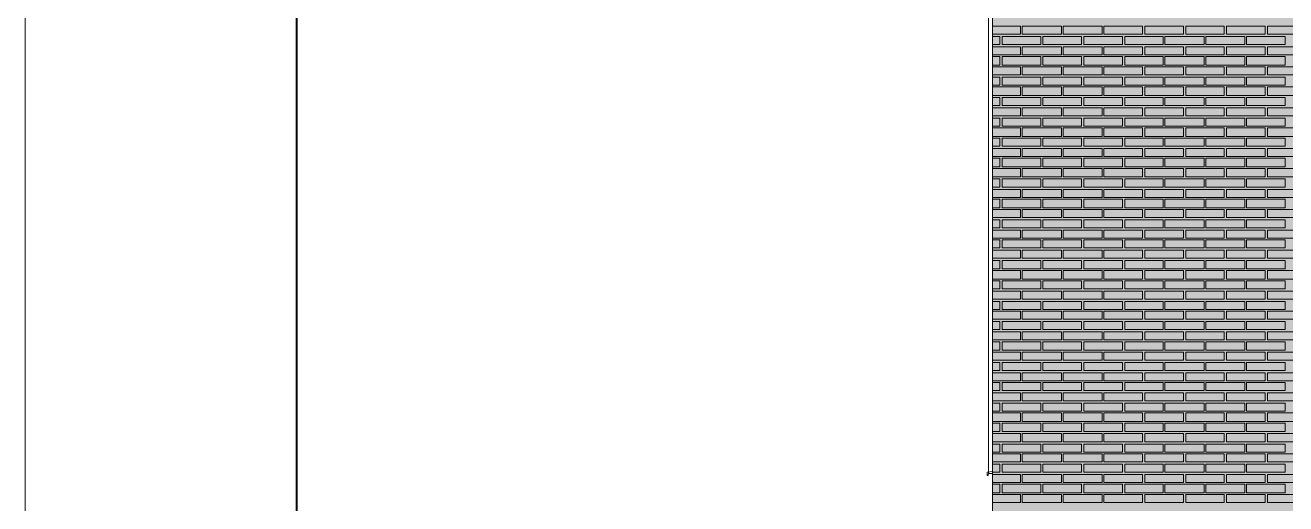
# Model space of a CAD drawing. Header units: millimetres. Extents: x -28928 to 100580, y -22867 to 36490.
# Drawn here: x -28928 to -19658, y -190 to 3332 of the extents above; entities that cross this region are included whole.
import ezdxf

# ---------------------------------------------------------------- set-up
doc = ezdxf.new("R2010")
doc.units = ezdxf.units.MM
doc.layers.add('PDF _Геометрия', color=7, linetype='Continuous', true_color=0x8f8e8d)
doc.layers.add('PDF _Сплошная заливка', color=7, linetype='Continuous', true_color=0xffffff)

msp = doc.modelspace()

# ---------------------------------------------------------------- hatches: boundary and pattern name
at = {"layer": 'PDF _Сплошная заливка', "true_color": 0xdcd6cf, "transparency": 33554559}
h = msp.add_hatch(color=254, dxfattribs=at)
h.paths.add_polyline_path([(-15922.4, -4713.2), (-15922.4, -1464), (-13823.9, -1464), (-13823.9, -4713.2), (-13561.6, -4713.2), (-13561.6, -1163.6), (-19459.3, -1163.6), (-19459.3, -4713.2), (-17919.3, -4713.2), (-17919.3, -1464), (-16518.9, -1464), (-16518.9, -4713.2)])
h.paths.add_polyline_path([(-19700.5, -482.4), (-9335.1, -482.4), (-9335.1, 4218), (-12072.4, 4218), (-12072.4, 6929.9), (-9335.1, 6929.9), (-9335.1, 9028.4), (-21815.9, 9028.4), (-21815.9, -4713.2), (-19776.6, -4713.2), (-19776.6, -727.8), (-19730.1, -727.8), (-19730.1, -820.9), (-19708.9, -820.9), (-19708.9, -719.3), (-19700.5, -719.3)])
h.paths.add_polyline_path([(-10972.4, -4713.2), (-10972.4, -1464), (-9576.3, -1464), (-9576.3, -4713.2), (-9335.1, -4713.2), (-9335.1, -1163.6), (-13383.9, -1163.6), (-13383.9, -4713.2), (-13121.6, -4713.2), (-13121.6, -1464), (-11323.6, -1464), (-11323.6, -4713.2)])

# ---------------------------------------------------------------- linework, layer by layer
at = {"layer": 'PDF _Геометрия', "color": 7, "lineweight": 18}
msp.add_lwpolyline([(97077.2, 36490.3), (-28927.8, 36490.3), (-28927.8, -22867.4), (97077.2, -22867.4)], dxfattribs=at)
at = {"layer": 'PDF _Геометрия', "color": 7, "lineweight": 40}
msp.add_lwpolyline([(96590.7, 35991), (96590.7, -22368.2), (-26930.9, -22368.2), (-26930.9, 35991)], close=True, dxfattribs=at)
at = {"layer": 'PDF _Геометрия', "color": 7, "lineweight": 9}
msp.add_lwpolyline([(-21815.9, -4163.2), (-21845.5, -4163.2), (-21845.5, -4087), (-21845.5, -2813.6), (-21845.5, -1540.1), (-21845.5, -1464), (-21815.9, -1464), (-21815.9, 33.7), (-21845.5, 33.7), (-21845.5, 109.9), (-21845.5, 1383.4), (-21845.5, 2081.4), (-21845.5, 6853.7), (-21845.5, 6929.9), (-21815.9, 6929.9), (-21815.9, 9028.4), (-21815.9, -4713.2), (-19776.6, -4713.2), (-21794.7, -4713.2), (-19776.6, -4713.2)], dxfattribs=at)
at = {"layer": 'PDF _Геометрия', "lineweight": 9}
for points in [[(-21815.9, 3325.3), (-21608.6, 3325.3), (-21608.6, 3266), (-21815.9, 3266)], [(-21815.9, 3189.9), (-21760.9, 3189.9), (-21760.9, 3249.1), (-21815.9, 3249.1)], [(-21815.9, 3173), (-21608.6, 3173), (-21608.6, 3113.7), (-21815.9, 3113.7)], [(-21815.9, 3037.6), (-21760.9, 3037.6), (-21760.9, 3101), (-21815.9, 3101)], [(-21815.9, 3024.9), (-21608.6, 3024.9), (-21608.6, 2965.7), (-21815.9, 2965.7)], [(-21815.9, 2889.5), (-21760.9, 2889.5), (-21760.9, 2948.7), (-21815.9, 2948.7)], [(-21815.9, 2876.8), (-21608.6, 2876.8), (-21608.6, 2813.4), (-21815.9, 2813.4)], [(-21815.9, 2741.4), (-21760.9, 2741.4), (-21760.9, 2800.7), (-21815.9, 2800.7)], [(-21815.9, 2724.5), (-21608.6, 2724.5), (-21608.6, 2665.3), (-21815.9, 2665.3)], [(-21815.9, 2589.1), (-21760.9, 2589.1), (-21760.9, 2648.4), (-21815.9, 2648.4)], [(-21815.9, 2576.4), (-21608.6, 2576.4), (-21608.6, 2513), (-21815.9, 2513)], [(-21815.9, 2441), (-21760.9, 2441), (-21760.9, 2500.3), (-21815.9, 2500.3)], [(-21815.9, 2424.1), (-21608.6, 2424.1), (-21608.6, 2364.9), (-21815.9, 2364.9)], [(-21815.9, 2288.7), (-21760.9, 2288.7), (-21760.9, 2352.2), (-21815.9, 2352.2)], [(-21815.9, 2276), (-21608.6, 2276), (-21608.6, 2216.8), (-21815.9, 2216.8)], [(-21815.9, 2140.7), (-21760.9, 2140.7), (-21760.9, 2199.9), (-21815.9, 2199.9)], [(-21815.9, 2123.7), (-21608.6, 2123.7), (-21608.6, 2064.5), (-21815.9, 2064.5)], [(-21815.9, 1988.4), (-21760.9, 1988.4), (-21760.9, 2051.8), (-21815.9, 2051.8)], [(-21815.9, 1975.7), (-21608.6, 1975.7), (-21608.6, 1916.4), (-21815.9, 1916.4)], [(-21815.9, 1840.3), (-21760.9, 1840.3), (-21760.9, 1899.5), (-21815.9, 1899.5)], [(-21815.9, 1823.4), (-21608.6, 1823.4), (-21608.6, 1764.1), (-21815.9, 1764.1)], [(-21815.9, 1692.2), (-21760.9, 1692.2), (-21760.9, 1751.4), (-21815.9, 1751.4)], [(-21815.9, 1675.3), (-21608.6, 1675.3), (-21608.6, 1616), (-21815.9, 1616)], [(-21815.9, 1539.9), (-21760.9, 1539.9), (-21760.9, 1599.1), (-21815.9, 1599.1)], [(-21815.9, 1527.2), (-21608.6, 1527.2), (-21608.6, 1463.7), (-21815.9, 1463.7)], [(-21815.9, 1391.8), (-21760.9, 1391.8), (-21760.9, 1451), (-21815.9, 1451)], [(-21815.9, 1374.9), (-21608.6, 1374.9), (-21608.6, 1315.7), (-21815.9, 1315.7)], [(-21815.9, 1239.5), (-21760.9, 1239.5), (-21760.9, 1298.7), (-21815.9, 1298.7)], [(-21815.9, 1226.8), (-21608.6, 1226.8), (-21608.6, 1167.6), (-21815.9, 1167.6)], [(-21815.9, 1091.4), (-21760.9, 1091.4), (-21760.9, 1150.7), (-21815.9, 1150.7)], [(-21815.9, 1074.5), (-21608.6, 1074.5), (-21608.6, 1015.3), (-21815.9, 1015.3)], [(-21815.9, 939.1), (-21760.9, 939.1), (-21760.9, 1002.6), (-21815.9, 1002.6)], [(-21815.9, 926.4), (-21608.6, 926.4), (-21608.6, 867.2), (-21815.9, 867.2)], [(-21815.9, 791), (-21760.9, 791), (-21760.9, 850.3), (-21815.9, 850.3)], [(-21815.9, 774.1), (-21608.6, 774.1), (-21608.6, 714.9), (-21815.9, 714.9)], [(-21815.9, 643), (-21760.9, 643), (-21760.9, 702.2), (-21815.9, 702.2)], [(-21815.9, 626), (-21608.6, 626), (-21608.6, 566.8), (-21815.9, 566.8)], [(-21815.9, 490.7), (-21760.9, 490.7), (-21760.9, 549.9), (-21815.9, 549.9)], [(-21815.9, 478), (-21608.6, 478), (-21608.6, 414.5), (-21815.9, 414.5)], [(-21815.9, 342.6), (-21760.9, 342.6), (-21760.9, 401.8), (-21815.9, 401.8)], [(-21815.9, 325.7), (-21608.6, 325.7), (-21608.6, 266.4), (-21815.9, 266.4)], [(-21815.9, 190.3), (-21760.9, 190.3), (-21760.9, 249.5), (-21815.9, 249.5)], [(-21815.9, 177.6), (-21608.6, 177.6), (-21608.6, 118.4), (-21815.9, 118.4)], [(-21815.9, 42.2), (-21760.9, 42.2), (-21760.9, 101.4), (-21815.9, 101.4)], [(-21815.9, 25.3), (-21608.6, 25.3), (-21608.6, -34), (-21815.9, -34)], [(-21815.9, -110.1), (-21760.9, -110.1), (-21760.9, -46.6), (-21815.9, -46.6)], [(-21815.9, -122.8), (-21608.6, -122.8), (-21608.6, -182), (-21815.9, -182)]]:
    msp.add_lwpolyline(points, dxfattribs=at)
for points in [[(-21460.5, 3189.9), (-21600.1, 3189.9), (-21743.9, 3189.9), (-21743.9, 3249.1), (-21600.1, 3249.1), (-21460.5, 3249.1)], [(-21308.2, 3325.3), (-21308.2, 3266), (-21595.9, 3266), (-21595.9, 3325.3)], [(-21160.1, 3189.9), (-21299.7, 3189.9), (-21443.6, 3189.9), (-21443.6, 3249.1), (-21299.7, 3249.1), (-21160.1, 3249.1)], [(-21007.8, 3325.3), (-21007.8, 3266), (-21295.5, 3266), (-21295.5, 3325.3)], [(-20859.7, 3189.9), (-21003.6, 3189.9), (-21143.2, 3189.9), (-21143.2, 3249.1), (-21003.6, 3249.1), (-20859.7, 3249.1)], [(-20711.6, 3325.3), (-20711.6, 3266), (-20995.1, 3266), (-20995.1, 3325.3)], [(-20559.3, 3189.9), (-20703.2, 3189.9), (-20842.8, 3189.9), (-20842.8, 3249.1), (-20703.2, 3249.1), (-20559.3, 3249.1)], [(-20411.3, 3325.3), (-20411.3, 3266), (-20694.7, 3266), (-20694.7, 3325.3)], [(-20258.9, 3189.9), (-20402.8, 3189.9), (-20546.6, 3189.9), (-20546.6, 3249.1), (-20402.8, 3249.1), (-20258.9, 3249.1)], [(-20110.9, 3325.3), (-20110.9, 3266), (-20394.3, 3266), (-20394.3, 3325.3)], [(-19958.6, 3189.9), (-20102.4, 3189.9), (-20246.3, 3189.9), (-20246.3, 3249.1), (-20102.4, 3249.1), (-19958.6, 3249.1)], [(-19810.5, 3325.3), (-19810.5, 3266), (-20093.9, 3266), (-20093.9, 3325.3)], [(-19662.4, 3189.9), (-19802, 3189.9), (-19945.9, 3189.9), (-19945.9, 3249.1), (-19802, 3249.1), (-19662.4, 3249.1)], [(-19510.1, 3325.3), (-19510.1, 3266), (-19793.6, 3266), (-19793.6, 3325.3)], [(-21308.2, 3173), (-21308.2, 3113.7), (-21595.9, 3113.7), (-21595.9, 3173)], [(-21007.8, 3173), (-21007.8, 3113.7), (-21295.5, 3113.7), (-21295.5, 3173)], [(-20711.6, 3173), (-20711.6, 3113.7), (-20995.1, 3113.7), (-20995.1, 3173)], [(-20411.3, 3173), (-20411.3, 3113.7), (-20694.7, 3113.7), (-20694.7, 3173)], [(-20110.9, 3173), (-20110.9, 3113.7), (-20394.3, 3113.7), (-20394.3, 3173)], [(-19810.5, 3173), (-19810.5, 3113.7), (-20093.9, 3113.7), (-20093.9, 3173)], [(-19510.1, 3173), (-19510.1, 3113.7), (-19793.6, 3113.7), (-19793.6, 3173)], [(-21460.5, 3037.6), (-21600.1, 3037.6), (-21743.9, 3037.6), (-21743.9, 3101), (-21600.1, 3101), (-21460.5, 3101)], [(-21160.1, 3037.6), (-21299.7, 3037.6), (-21443.6, 3037.6), (-21443.6, 3101), (-21299.7, 3101), (-21160.1, 3101)], [(-20859.7, 3037.6), (-21003.6, 3037.6), (-21143.2, 3037.6), (-21143.2, 3101), (-21003.6, 3101), (-20859.7, 3101)], [(-20559.3, 3037.6), (-20703.2, 3037.6), (-20842.8, 3037.6), (-20842.8, 3101), (-20703.2, 3101), (-20559.3, 3101)], [(-20258.9, 3037.6), (-20402.8, 3037.6), (-20546.6, 3037.6), (-20546.6, 3101), (-20402.8, 3101), (-20258.9, 3101)], [(-19958.6, 3037.6), (-20102.4, 3037.6), (-20246.3, 3037.6), (-20246.3, 3101), (-20102.4, 3101), (-19958.6, 3101)], [(-19662.4, 3037.6), (-19802, 3037.6), (-19945.9, 3037.6), (-19945.9, 3101), (-19802, 3101), (-19662.4, 3101)], [(-21308.2, 3024.9), (-21308.2, 2965.7), (-21595.9, 2965.7), (-21595.9, 3024.9)], [(-21007.8, 3024.9), (-21007.8, 2965.7), (-21295.5, 2965.7), (-21295.5, 3024.9)], [(-20711.6, 3024.9), (-20711.6, 2965.7), (-20995.1, 2965.7), (-20995.1, 3024.9)], [(-20411.3, 3024.9), (-20411.3, 2965.7), (-20694.7, 2965.7), (-20694.7, 3024.9)], [(-20110.9, 3024.9), (-20110.9, 2965.7), (-20394.3, 2965.7), (-20394.3, 3024.9)], [(-19810.5, 3024.9), (-19810.5, 2965.7), (-20093.9, 2965.7), (-20093.9, 3024.9)], [(-19510.1, 3024.9), (-19510.1, 2965.7), (-19793.6, 2965.7), (-19793.6, 3024.9)], [(-21460.5, 2889.5), (-21600.1, 2889.5), (-21743.9, 2889.5), (-21743.9, 2948.7), (-21600.1, 2948.7), (-21460.5, 2948.7)], [(-21308.2, 2876.8), (-21308.2, 2813.4), (-21595.9, 2813.4), (-21595.9, 2876.8)], [(-21160.1, 2889.5), (-21299.7, 2889.5), (-21443.6, 2889.5), (-21443.6, 2948.7), (-21299.7, 2948.7), (-21160.1, 2948.7)], [(-21007.8, 2876.8), (-21007.8, 2813.4), (-21295.5, 2813.4), (-21295.5, 2876.8)], [(-20859.7, 2889.5), (-21003.6, 2889.5), (-21143.2, 2889.5), (-21143.2, 2948.7), (-21003.6, 2948.7), (-20859.7, 2948.7)], [(-20711.6, 2876.8), (-20711.6, 2813.4), (-20995.1, 2813.4), (-20995.1, 2876.8)], [(-20559.3, 2889.5), (-20703.2, 2889.5), (-20842.8, 2889.5), (-20842.8, 2948.7), (-20703.2, 2948.7), (-20559.3, 2948.7)], [(-20411.3, 2876.8), (-20411.3, 2813.4), (-20694.7, 2813.4), (-20694.7, 2876.8)], [(-20258.9, 2889.5), (-20402.8, 2889.5), (-20546.6, 2889.5), (-20546.6, 2948.7), (-20402.8, 2948.7), (-20258.9, 2948.7)], [(-20110.9, 2876.8), (-20110.9, 2813.4), (-20394.3, 2813.4), (-20394.3, 2876.8)], [(-19958.6, 2889.5), (-20102.4, 2889.5), (-20246.3, 2889.5), (-20246.3, 2948.7), (-20102.4, 2948.7), (-19958.6, 2948.7)], [(-19810.5, 2876.8), (-19810.5, 2813.4), (-20093.9, 2813.4), (-20093.9, 2876.8)], [(-19662.4, 2889.5), (-19802, 2889.5), (-19945.9, 2889.5), (-19945.9, 2948.7), (-19802, 2948.7), (-19662.4, 2948.7)], [(-19510.1, 2876.8), (-19510.1, 2813.4), (-19793.6, 2813.4), (-19793.6, 2876.8)], [(-21460.5, 2741.4), (-21600.1, 2741.4), (-21743.9, 2741.4), (-21743.9, 2800.7), (-21600.1, 2800.7), (-21460.5, 2800.7)], [(-21160.1, 2741.4), (-21299.7, 2741.4), (-21443.6, 2741.4), (-21443.6, 2800.7), (-21299.7, 2800.7), (-21160.1, 2800.7)], [(-20859.7, 2741.4), (-21003.6, 2741.4), (-21143.2, 2741.4), (-21143.2, 2800.7), (-21003.6, 2800.7), (-20859.7, 2800.7)], [(-20559.3, 2741.4), (-20703.2, 2741.4), (-20842.8, 2741.4), (-20842.8, 2800.7), (-20703.2, 2800.7), (-20559.3, 2800.7)], [(-20258.9, 2741.4), (-20402.8, 2741.4), (-20546.6, 2741.4), (-20546.6, 2800.7), (-20402.8, 2800.7), (-20258.9, 2800.7)], [(-19958.6, 2741.4), (-20102.4, 2741.4), (-20246.3, 2741.4), (-20246.3, 2800.7), (-20102.4, 2800.7), (-19958.6, 2800.7)], [(-19662.4, 2741.4), (-19802, 2741.4), (-19945.9, 2741.4), (-19945.9, 2800.7), (-19802, 2800.7), (-19662.4, 2800.7)], [(-21308.2, 2724.5), (-21308.2, 2665.3), (-21595.9, 2665.3), (-21595.9, 2724.5)], [(-21007.8, 2724.5), (-21007.8, 2665.3), (-21295.5, 2665.3), (-21295.5, 2724.5)], [(-20711.6, 2724.5), (-20711.6, 2665.3), (-20995.1, 2665.3), (-20995.1, 2724.5)], [(-20411.3, 2724.5), (-20411.3, 2665.3), (-20694.7, 2665.3), (-20694.7, 2724.5)], [(-20110.9, 2724.5), (-20110.9, 2665.3), (-20394.3, 2665.3), (-20394.3, 2724.5)], [(-19810.5, 2724.5), (-19810.5, 2665.3), (-20093.9, 2665.3), (-20093.9, 2724.5)], [(-19510.1, 2724.5), (-19510.1, 2665.3), (-19793.6, 2665.3), (-19793.6, 2724.5)], [(-21460.5, 2589.1), (-21600.1, 2589.1), (-21743.9, 2589.1), (-21743.9, 2648.4), (-21600.1, 2648.4), (-21460.5, 2648.4)], [(-21160.1, 2589.1), (-21299.7, 2589.1), (-21443.6, 2589.1), (-21443.6, 2648.4), (-21299.7, 2648.4), (-21160.1, 2648.4)], [(-20859.7, 2589.1), (-21003.6, 2589.1), (-21143.2, 2589.1), (-21143.2, 2648.4), (-21003.6, 2648.4), (-20859.7, 2648.4)], [(-20559.3, 2589.1), (-20703.2, 2589.1), (-20842.8, 2589.1), (-20842.8, 2648.4), (-20703.2, 2648.4), (-20559.3, 2648.4)], [(-20258.9, 2589.1), (-20402.8, 2589.1), (-20546.6, 2589.1), (-20546.6, 2648.4), (-20402.8, 2648.4), (-20258.9, 2648.4)], [(-19958.6, 2589.1), (-20102.4, 2589.1), (-20246.3, 2589.1), (-20246.3, 2648.4), (-20102.4, 2648.4), (-19958.6, 2648.4)], [(-19662.4, 2589.1), (-19802, 2589.1), (-19945.9, 2589.1), (-19945.9, 2648.4), (-19802, 2648.4), (-19662.4, 2648.4)], [(-21308.2, 2576.4), (-21308.2, 2513), (-21595.9, 2513), (-21595.9, 2576.4)], [(-21007.8, 2576.4), (-21007.8, 2513), (-21295.5, 2513), (-21295.5, 2576.4)], [(-20711.6, 2576.4), (-20711.6, 2513), (-20995.1, 2513), (-20995.1, 2576.4)], [(-20411.3, 2576.4), (-20411.3, 2513), (-20694.7, 2513), (-20694.7, 2576.4)], [(-20110.9, 2576.4), (-20110.9, 2513), (-20394.3, 2513), (-20394.3, 2576.4)], [(-19810.5, 2576.4), (-19810.5, 2513), (-20093.9, 2513), (-20093.9, 2576.4)], [(-19510.1, 2576.4), (-19510.1, 2513), (-19793.6, 2513), (-19793.6, 2576.4)], [(-21460.5, 2441), (-21600.1, 2441), (-21743.9, 2441), (-21743.9, 2500.3), (-21600.1, 2500.3), (-21460.5, 2500.3)], [(-21308.2, 2424.1), (-21308.2, 2364.9), (-21595.9, 2364.9), (-21595.9, 2424.1)], [(-21160.1, 2441), (-21299.7, 2441), (-21443.6, 2441), (-21443.6, 2500.3), (-21299.7, 2500.3), (-21160.1, 2500.3)], [(-21007.8, 2424.1), (-21007.8, 2364.9), (-21295.5, 2364.9), (-21295.5, 2424.1)], [(-20859.7, 2441), (-21003.6, 2441), (-21143.2, 2441), (-21143.2, 2500.3), (-21003.6, 2500.3), (-20859.7, 2500.3)], [(-20711.6, 2424.1), (-20711.6, 2364.9), (-20995.1, 2364.9), (-20995.1, 2424.1)], [(-20559.3, 2441), (-20703.2, 2441), (-20842.8, 2441), (-20842.8, 2500.3), (-20703.2, 2500.3), (-20559.3, 2500.3)], [(-20411.3, 2424.1), (-20411.3, 2364.9), (-20694.7, 2364.9), (-20694.7, 2424.1)], [(-20258.9, 2441), (-20402.8, 2441), (-20546.6, 2441), (-20546.6, 2500.3), (-20402.8, 2500.3), (-20258.9, 2500.3)], [(-20110.9, 2424.1), (-20110.9, 2364.9), (-20394.3, 2364.9), (-20394.3, 2424.1)], [(-19958.6, 2441), (-20102.4, 2441), (-20246.3, 2441), (-20246.3, 2500.3), (-20102.4, 2500.3), (-19958.6, 2500.3)], [(-19810.5, 2424.1), (-19810.5, 2364.9), (-20093.9, 2364.9), (-20093.9, 2424.1)], [(-19662.4, 2441), (-19802, 2441), (-19945.9, 2441), (-19945.9, 2500.3), (-19802, 2500.3), (-19662.4, 2500.3)], [(-19510.1, 2424.1), (-19510.1, 2364.9), (-19793.6, 2364.9), (-19793.6, 2424.1)], [(-21460.5, 2288.7), (-21600.1, 2288.7), (-21743.9, 2288.7), (-21743.9, 2352.2), (-21600.1, 2352.2), (-21460.5, 2352.2)], [(-21160.1, 2288.7), (-21299.7, 2288.7), (-21443.6, 2288.7), (-21443.6, 2352.2), (-21299.7, 2352.2), (-21160.1, 2352.2)], [(-20859.7, 2288.7), (-21003.6, 2288.7), (-21143.2, 2288.7), (-21143.2, 2352.2), (-21003.6, 2352.2), (-20859.7, 2352.2)], [(-20559.3, 2288.7), (-20703.2, 2288.7), (-20842.8, 2288.7), (-20842.8, 2352.2), (-20703.2, 2352.2), (-20559.3, 2352.2)], [(-20258.9, 2288.7), (-20402.8, 2288.7), (-20546.6, 2288.7), (-20546.6, 2352.2), (-20402.8, 2352.2), (-20258.9, 2352.2)], [(-19958.6, 2288.7), (-20102.4, 2288.7), (-20246.3, 2288.7), (-20246.3, 2352.2), (-20102.4, 2352.2), (-19958.6, 2352.2)], [(-19662.4, 2288.7), (-19802, 2288.7), (-19945.9, 2288.7), (-19945.9, 2352.2), (-19802, 2352.2), (-19662.4, 2352.2)], [(-21308.2, 2276), (-21308.2, 2216.8), (-21595.9, 2216.8), (-21595.9, 2276)], [(-21007.8, 2276), (-21007.8, 2216.8), (-21295.5, 2216.8), (-21295.5, 2276)], [(-20711.6, 2276), (-20711.6, 2216.8), (-20995.1, 2216.8), (-20995.1, 2276)], [(-20411.3, 2276), (-20411.3, 2216.8), (-20694.7, 2216.8), (-20694.7, 2276)], [(-20110.9, 2276), (-20110.9, 2216.8), (-20394.3, 2216.8), (-20394.3, 2276)], [(-19810.5, 2276), (-19810.5, 2216.8), (-20093.9, 2216.8), (-20093.9, 2276)], [(-19510.1, 2276), (-19510.1, 2216.8), (-19793.6, 2216.8), (-19793.6, 2276)], [(-21460.5, 2140.7), (-21600.1, 2140.7), (-21743.9, 2140.7), (-21743.9, 2199.9), (-21600.1, 2199.9), (-21460.5, 2199.9)], [(-21160.1, 2140.7), (-21299.7, 2140.7), (-21443.6, 2140.7), (-21443.6, 2199.9), (-21299.7, 2199.9), (-21160.1, 2199.9)], [(-20859.7, 2140.7), (-21003.6, 2140.7), (-21143.2, 2140.7), (-21143.2, 2199.9), (-21003.6, 2199.9), (-20859.7, 2199.9)], [(-20559.3, 2140.7), (-20703.2, 2140.7), (-20842.8, 2140.7), (-20842.8, 2199.9), (-20703.2, 2199.9), (-20559.3, 2199.9)], [(-20258.9, 2140.7), (-20402.8, 2140.7), (-20546.6, 2140.7), (-20546.6, 2199.9), (-20402.8, 2199.9), (-20258.9, 2199.9)], [(-19958.6, 2140.7), (-20102.4, 2140.7), (-20246.3, 2140.7), (-20246.3, 2199.9), (-20102.4, 2199.9), (-19958.6, 2199.9)], [(-19662.4, 2140.7), (-19802, 2140.7), (-19945.9, 2140.7), (-19945.9, 2199.9), (-19802, 2199.9), (-19662.4, 2199.9)], [(-21460.5, 1988.4), (-21600.1, 1988.4), (-21743.9, 1988.4), (-21743.9, 2051.8), (-21600.1, 2051.8), (-21460.5, 2051.8)], [(-21308.2, 2123.7), (-21308.2, 2064.5), (-21595.9, 2064.5), (-21595.9, 2123.7)], [(-21160.1, 1988.4), (-21299.7, 1988.4), (-21443.6, 1988.4), (-21443.6, 2051.8), (-21299.7, 2051.8), (-21160.1, 2051.8)], [(-21007.8, 2123.7), (-21007.8, 2064.5), (-21295.5, 2064.5), (-21295.5, 2123.7)], [(-20859.7, 1988.4), (-21003.6, 1988.4), (-21143.2, 1988.4), (-21143.2, 2051.8), (-21003.6, 2051.8), (-20859.7, 2051.8)], [(-20711.6, 2123.7), (-20711.6, 2064.5), (-20995.1, 2064.5), (-20995.1, 2123.7)], [(-20559.3, 1988.4), (-20703.2, 1988.4), (-20842.8, 1988.4), (-20842.8, 2051.8), (-20703.2, 2051.8), (-20559.3, 2051.8)], [(-20411.3, 2123.7), (-20411.3, 2064.5), (-20694.7, 2064.5), (-20694.7, 2123.7)], [(-20258.9, 1988.4), (-20402.8, 1988.4), (-20546.6, 1988.4), (-20546.6, 2051.8), (-20402.8, 2051.8), (-20258.9, 2051.8)], [(-20110.9, 2123.7), (-20110.9, 2064.5), (-20394.3, 2064.5), (-20394.3, 2123.7)], [(-19958.6, 1988.4), (-20102.4, 1988.4), (-20246.3, 1988.4), (-20246.3, 2051.8), (-20102.4, 2051.8), (-19958.6, 2051.8)], [(-19810.5, 2123.7), (-19810.5, 2064.5), (-20093.9, 2064.5), (-20093.9, 2123.7)], [(-19662.4, 1988.4), (-19802, 1988.4), (-19945.9, 1988.4), (-19945.9, 2051.8), (-19802, 2051.8), (-19662.4, 2051.8)], [(-19510.1, 2123.7), (-19510.1, 2064.5), (-19793.6, 2064.5), (-19793.6, 2123.7)], [(-21308.2, 1975.7), (-21308.2, 1916.4), (-21595.9, 1916.4), (-21595.9, 1975.7)], [(-21007.8, 1975.7), (-21007.8, 1916.4), (-21295.5, 1916.4), (-21295.5, 1975.7)], [(-20711.6, 1975.7), (-20711.6, 1916.4), (-20995.1, 1916.4), (-20995.1, 1975.7)], [(-20411.3, 1975.7), (-20411.3, 1916.4), (-20694.7, 1916.4), (-20694.7, 1975.7)], [(-20110.9, 1975.7), (-20110.9, 1916.4), (-20394.3, 1916.4), (-20394.3, 1975.7)], [(-19810.5, 1975.7), (-19810.5, 1916.4), (-20093.9, 1916.4), (-20093.9, 1975.7)], [(-19510.1, 1975.7), (-19510.1, 1916.4), (-19793.6, 1916.4), (-19793.6, 1975.7)], [(-21460.5, 1840.3), (-21600.1, 1840.3), (-21743.9, 1840.3), (-21743.9, 1899.5), (-21600.1, 1899.5), (-21460.5, 1899.5)], [(-21160.1, 1840.3), (-21299.7, 1840.3), (-21443.6, 1840.3), (-21443.6, 1899.5), (-21299.7, 1899.5), (-21160.1, 1899.5)], [(-20859.7, 1840.3), (-21003.6, 1840.3), (-21143.2, 1840.3), (-21143.2, 1899.5), (-21003.6, 1899.5), (-20859.7, 1899.5)], [(-20559.3, 1840.3), (-20703.2, 1840.3), (-20842.8, 1840.3), (-20842.8, 1899.5), (-20703.2, 1899.5), (-20559.3, 1899.5)], [(-20258.9, 1840.3), (-20402.8, 1840.3), (-20546.6, 1840.3), (-20546.6, 1899.5), (-20402.8, 1899.5), (-20258.9, 1899.5)], [(-19958.6, 1840.3), (-20102.4, 1840.3), (-20246.3, 1840.3), (-20246.3, 1899.5), (-20102.4, 1899.5), (-19958.6, 1899.5)], [(-19662.4, 1840.3), (-19802, 1840.3), (-19945.9, 1840.3), (-19945.9, 1899.5), (-19802, 1899.5), (-19662.4, 1899.5)], [(-21308.2, 1823.4), (-21308.2, 1764.1), (-21595.9, 1764.1), (-21595.9, 1823.4)], [(-21007.8, 1823.4), (-21007.8, 1764.1), (-21295.5, 1764.1), (-21295.5, 1823.4)], [(-20711.6, 1823.4), (-20711.6, 1764.1), (-20995.1, 1764.1), (-20995.1, 1823.4)], [(-20411.3, 1823.4), (-20411.3, 1764.1), (-20694.7, 1764.1), (-20694.7, 1823.4)], [(-20110.9, 1823.4), (-20110.9, 1764.1), (-20394.3, 1764.1), (-20394.3, 1823.4)], [(-19810.5, 1823.4), (-19810.5, 1764.1), (-20093.9, 1764.1), (-20093.9, 1823.4)], [(-19510.1, 1823.4), (-19510.1, 1764.1), (-19793.6, 1764.1), (-19793.6, 1823.4)], [(-21460.5, 1692.2), (-21600.1, 1692.2), (-21743.9, 1692.2), (-21743.9, 1751.4), (-21600.1, 1751.4), (-21460.5, 1751.4)], [(-21308.2, 1675.3), (-21308.2, 1616), (-21595.9, 1616), (-21595.9, 1675.3)], [(-21160.1, 1692.2), (-21299.7, 1692.2), (-21443.6, 1692.2), (-21443.6, 1751.4), (-21299.7, 1751.4), (-21160.1, 1751.4)], [(-21007.8, 1675.3), (-21007.8, 1616), (-21295.5, 1616), (-21295.5, 1675.3)], [(-20859.7, 1692.2), (-21003.6, 1692.2), (-21143.2, 1692.2), (-21143.2, 1751.4), (-21003.6, 1751.4), (-20859.7, 1751.4)], [(-20711.6, 1675.3), (-20711.6, 1616), (-20995.1, 1616), (-20995.1, 1675.3)], [(-20559.3, 1692.2), (-20703.2, 1692.2), (-20842.8, 1692.2), (-20842.8, 1751.4), (-20703.2, 1751.4), (-20559.3, 1751.4)], [(-20411.3, 1675.3), (-20411.3, 1616), (-20694.7, 1616), (-20694.7, 1675.3)], [(-20258.9, 1692.2), (-20402.8, 1692.2), (-20546.6, 1692.2), (-20546.6, 1751.4), (-20402.8, 1751.4), (-20258.9, 1751.4)], [(-20110.9, 1675.3), (-20110.9, 1616), (-20394.3, 1616), (-20394.3, 1675.3)], [(-19958.6, 1692.2), (-20102.4, 1692.2), (-20246.3, 1692.2), (-20246.3, 1751.4), (-20102.4, 1751.4), (-19958.6, 1751.4)], [(-19810.5, 1675.3), (-19810.5, 1616), (-20093.9, 1616), (-20093.9, 1675.3)], [(-19662.4, 1692.2), (-19802, 1692.2), (-19945.9, 1692.2), (-19945.9, 1751.4), (-19802, 1751.4), (-19662.4, 1751.4)], [(-19510.1, 1675.3), (-19510.1, 1616), (-19793.6, 1616), (-19793.6, 1675.3)], [(-21460.5, 1539.9), (-21600.1, 1539.9), (-21743.9, 1539.9), (-21743.9, 1599.1), (-21600.1, 1599.1), (-21460.5, 1599.1)], [(-21160.1, 1539.9), (-21299.7, 1539.9), (-21443.6, 1539.9), (-21443.6, 1599.1), (-21299.7, 1599.1), (-21160.1, 1599.1)], [(-20859.7, 1539.9), (-21003.6, 1539.9), (-21143.2, 1539.9), (-21143.2, 1599.1), (-21003.6, 1599.1), (-20859.7, 1599.1)], [(-20559.3, 1539.9), (-20703.2, 1539.9), (-20842.8, 1539.9), (-20842.8, 1599.1), (-20703.2, 1599.1), (-20559.3, 1599.1)], [(-20258.9, 1539.9), (-20402.8, 1539.9), (-20546.6, 1539.9), (-20546.6, 1599.1), (-20402.8, 1599.1), (-20258.9, 1599.1)], [(-19958.6, 1539.9), (-20102.4, 1539.9), (-20246.3, 1539.9), (-20246.3, 1599.1), (-20102.4, 1599.1), (-19958.6, 1599.1)], [(-19662.4, 1539.9), (-19802, 1539.9), (-19945.9, 1539.9), (-19945.9, 1599.1), (-19802, 1599.1), (-19662.4, 1599.1)], [(-21308.2, 1527.2), (-21308.2, 1463.7), (-21595.9, 1463.7), (-21595.9, 1527.2)], [(-21007.8, 1527.2), (-21007.8, 1463.7), (-21295.5, 1463.7), (-21295.5, 1527.2)], [(-20711.6, 1527.2), (-20711.6, 1463.7), (-20995.1, 1463.7), (-20995.1, 1527.2)], [(-20411.3, 1527.2), (-20411.3, 1463.7), (-20694.7, 1463.7), (-20694.7, 1527.2)], [(-20110.9, 1527.2), (-20110.9, 1463.7), (-20394.3, 1463.7), (-20394.3, 1527.2)], [(-19810.5, 1527.2), (-19810.5, 1463.7), (-20093.9, 1463.7), (-20093.9, 1527.2)], [(-19510.1, 1527.2), (-19510.1, 1463.7), (-19793.6, 1463.7), (-19793.6, 1527.2)], [(-21460.5, 1391.8), (-21600.1, 1391.8), (-21743.9, 1391.8), (-21743.9, 1451), (-21600.1, 1451), (-21460.5, 1451)], [(-21160.1, 1391.8), (-21299.7, 1391.8), (-21443.6, 1391.8), (-21443.6, 1451), (-21299.7, 1451), (-21160.1, 1451)], [(-20859.7, 1391.8), (-21003.6, 1391.8), (-21143.2, 1391.8), (-21143.2, 1451), (-21003.6, 1451), (-20859.7, 1451)], [(-20559.3, 1391.8), (-20703.2, 1391.8), (-20842.8, 1391.8), (-20842.8, 1451), (-20703.2, 1451), (-20559.3, 1451)], [(-20258.9, 1391.8), (-20402.8, 1391.8), (-20546.6, 1391.8), (-20546.6, 1451), (-20402.8, 1451), (-20258.9, 1451)], [(-19958.6, 1391.8), (-20102.4, 1391.8), (-20246.3, 1391.8), (-20246.3, 1451), (-20102.4, 1451), (-19958.6, 1451)], [(-19662.4, 1391.8), (-19802, 1391.8), (-19945.9, 1391.8), (-19945.9, 1451), (-19802, 1451), (-19662.4, 1451)], [(-21460.5, 1239.5), (-21600.1, 1239.5), (-21743.9, 1239.5), (-21743.9, 1298.7), (-21600.1, 1298.7), (-21460.5, 1298.7)], [(-21308.2, 1374.9), (-21308.2, 1315.7), (-21595.9, 1315.7), (-21595.9, 1374.9)], [(-21160.1, 1239.5), (-21299.7, 1239.5), (-21443.6, 1239.5), (-21443.6, 1298.7), (-21299.7, 1298.7), (-21160.1, 1298.7)], [(-21007.8, 1374.9), (-21007.8, 1315.7), (-21295.5, 1315.7), (-21295.5, 1374.9)], [(-20859.7, 1239.5), (-21003.6, 1239.5), (-21143.2, 1239.5), (-21143.2, 1298.7), (-21003.6, 1298.7), (-20859.7, 1298.7)], [(-20711.6, 1374.9), (-20711.6, 1315.7), (-20995.1, 1315.7), (-20995.1, 1374.9)], [(-20559.3, 1239.5), (-20703.2, 1239.5), (-20842.8, 1239.5), (-20842.8, 1298.7), (-20703.2, 1298.7), (-20559.3, 1298.7)], [(-20411.3, 1374.9), (-20411.3, 1315.7), (-20694.7, 1315.7), (-20694.7, 1374.9)], [(-20258.9, 1239.5), (-20402.8, 1239.5), (-20546.6, 1239.5), (-20546.6, 1298.7), (-20402.8, 1298.7), (-20258.9, 1298.7)], [(-20110.9, 1374.9), (-20110.9, 1315.7), (-20394.3, 1315.7), (-20394.3, 1374.9)], [(-19958.6, 1239.5), (-20102.4, 1239.5), (-20246.3, 1239.5), (-20246.3, 1298.7), (-20102.4, 1298.7), (-19958.6, 1298.7)], [(-19810.5, 1374.9), (-19810.5, 1315.7), (-20093.9, 1315.7), (-20093.9, 1374.9)], [(-19662.4, 1239.5), (-19802, 1239.5), (-19945.9, 1239.5), (-19945.9, 1298.7), (-19802, 1298.7), (-19662.4, 1298.7)], [(-19510.1, 1374.9), (-19510.1, 1315.7), (-19793.6, 1315.7), (-19793.6, 1374.9)], [(-21308.2, 1226.8), (-21308.2, 1167.6), (-21595.9, 1167.6), (-21595.9, 1226.8)], [(-21007.8, 1226.8), (-21007.8, 1167.6), (-21295.5, 1167.6), (-21295.5, 1226.8)], [(-20711.6, 1226.8), (-20711.6, 1167.6), (-20995.1, 1167.6), (-20995.1, 1226.8)], [(-20411.3, 1226.8), (-20411.3, 1167.6), (-20694.7, 1167.6), (-20694.7, 1226.8)], [(-20110.9, 1226.8), (-20110.9, 1167.6), (-20394.3, 1167.6), (-20394.3, 1226.8)], [(-19810.5, 1226.8), (-19810.5, 1167.6), (-20093.9, 1167.6), (-20093.9, 1226.8)], [(-19510.1, 1226.8), (-19510.1, 1167.6), (-19793.6, 1167.6), (-19793.6, 1226.8)], [(-21460.5, 1091.4), (-21600.1, 1091.4), (-21743.9, 1091.4), (-21743.9, 1150.7), (-21600.1, 1150.7), (-21460.5, 1150.7)], [(-21160.1, 1091.4), (-21299.7, 1091.4), (-21443.6, 1091.4), (-21443.6, 1150.7), (-21299.7, 1150.7), (-21160.1, 1150.7)], [(-20859.7, 1091.4), (-21003.6, 1091.4), (-21143.2, 1091.4), (-21143.2, 1150.7), (-21003.6, 1150.7), (-20859.7, 1150.7)], [(-20559.3, 1091.4), (-20703.2, 1091.4), (-20842.8, 1091.4), (-20842.8, 1150.7), (-20703.2, 1150.7), (-20559.3, 1150.7)], [(-20258.9, 1091.4), (-20402.8, 1091.4), (-20546.6, 1091.4), (-20546.6, 1150.7), (-20402.8, 1150.7), (-20258.9, 1150.7)], [(-19958.6, 1091.4), (-20102.4, 1091.4), (-20246.3, 1091.4), (-20246.3, 1150.7), (-20102.4, 1150.7), (-19958.6, 1150.7)], [(-19662.4, 1091.4), (-19802, 1091.4), (-19945.9, 1091.4), (-19945.9, 1150.7), (-19802, 1150.7), (-19662.4, 1150.7)], [(-21308.2, 1074.5), (-21308.2, 1015.3), (-21595.9, 1015.3), (-21595.9, 1074.5)], [(-21007.8, 1074.5), (-21007.8, 1015.3), (-21295.5, 1015.3), (-21295.5, 1074.5)], [(-20711.6, 1074.5), (-20711.6, 1015.3), (-20995.1, 1015.3), (-20995.1, 1074.5)], [(-20411.3, 1074.5), (-20411.3, 1015.3), (-20694.7, 1015.3), (-20694.7, 1074.5)], [(-20110.9, 1074.5), (-20110.9, 1015.3), (-20394.3, 1015.3), (-20394.3, 1074.5)], [(-19810.5, 1074.5), (-19810.5, 1015.3), (-20093.9, 1015.3), (-20093.9, 1074.5)], [(-19510.1, 1074.5), (-19510.1, 1015.3), (-19793.6, 1015.3), (-19793.6, 1074.5)], [(-21460.5, 939.1), (-21600.1, 939.1), (-21743.9, 939.1), (-21743.9, 1002.6), (-21600.1, 1002.6), (-21460.5, 1002.6)], [(-21160.1, 939.1), (-21299.7, 939.1), (-21443.6, 939.1), (-21443.6, 1002.6), (-21299.7, 1002.6), (-21160.1, 1002.6)], [(-20859.7, 939.1), (-21003.6, 939.1), (-21143.2, 939.1), (-21143.2, 1002.6), (-21003.6, 1002.6), (-20859.7, 1002.6)], [(-20559.3, 939.1), (-20703.2, 939.1), (-20842.8, 939.1), (-20842.8, 1002.6), (-20703.2, 1002.6), (-20559.3, 1002.6)], [(-20258.9, 939.1), (-20402.8, 939.1), (-20546.6, 939.1), (-20546.6, 1002.6), (-20402.8, 1002.6), (-20258.9, 1002.6)], [(-19958.6, 939.1), (-20102.4, 939.1), (-20246.3, 939.1), (-20246.3, 1002.6), (-20102.4, 1002.6), (-19958.6, 1002.6)], [(-19662.4, 939.1), (-19802, 939.1), (-19945.9, 939.1), (-19945.9, 1002.6), (-19802, 1002.6), (-19662.4, 1002.6)], [(-21460.5, 791), (-21600.1, 791), (-21743.9, 791), (-21743.9, 850.3), (-21600.1, 850.3), (-21460.5, 850.3)], [(-21308.2, 926.4), (-21308.2, 867.2), (-21595.9, 867.2), (-21595.9, 926.4)], [(-21160.1, 791), (-21299.7, 791), (-21443.6, 791), (-21443.6, 850.3), (-21299.7, 850.3), (-21160.1, 850.3)], [(-21007.8, 926.4), (-21007.8, 867.2), (-21295.5, 867.2), (-21295.5, 926.4)], [(-20859.7, 791), (-21003.6, 791), (-21143.2, 791), (-21143.2, 850.3), (-21003.6, 850.3), (-20859.7, 850.3)], [(-20711.6, 926.4), (-20711.6, 867.2), (-20995.1, 867.2), (-20995.1, 926.4)], [(-20559.3, 791), (-20703.2, 791), (-20842.8, 791), (-20842.8, 850.3), (-20703.2, 850.3), (-20559.3, 850.3)], [(-20411.3, 926.4), (-20411.3, 867.2), (-20694.7, 867.2), (-20694.7, 926.4)], [(-20258.9, 791), (-20402.8, 791), (-20546.6, 791), (-20546.6, 850.3), (-20402.8, 850.3), (-20258.9, 850.3)], [(-20110.9, 926.4), (-20110.9, 867.2), (-20394.3, 867.2), (-20394.3, 926.4)], [(-19958.6, 791), (-20102.4, 791), (-20246.3, 791), (-20246.3, 850.3), (-20102.4, 850.3), (-19958.6, 850.3)], [(-19810.5, 926.4), (-19810.5, 867.2), (-20093.9, 867.2), (-20093.9, 926.4)], [(-19662.4, 791), (-19802, 791), (-19945.9, 791), (-19945.9, 850.3), (-19802, 850.3), (-19662.4, 850.3)], [(-19510.1, 926.4), (-19510.1, 867.2), (-19793.6, 867.2), (-19793.6, 926.4)], [(-21308.2, 774.1), (-21308.2, 714.9), (-21595.9, 714.9), (-21595.9, 774.1)], [(-21007.8, 774.1), (-21007.8, 714.9), (-21295.5, 714.9), (-21295.5, 774.1)], [(-20711.6, 774.1), (-20711.6, 714.9), (-20995.1, 714.9), (-20995.1, 774.1)], [(-20411.3, 774.1), (-20411.3, 714.9), (-20694.7, 714.9), (-20694.7, 774.1)], [(-20110.9, 774.1), (-20110.9, 714.9), (-20394.3, 714.9), (-20394.3, 774.1)], [(-19810.5, 774.1), (-19810.5, 714.9), (-20093.9, 714.9), (-20093.9, 774.1)], [(-19510.1, 774.1), (-19510.1, 714.9), (-19793.6, 714.9), (-19793.6, 774.1)], [(-21460.5, 643), (-21600.1, 643), (-21743.9, 643), (-21743.9, 702.2), (-21600.1, 702.2), (-21460.5, 702.2)], [(-21160.1, 643), (-21299.7, 643), (-21443.6, 643), (-21443.6, 702.2), (-21299.7, 702.2), (-21160.1, 702.2)], [(-20859.7, 643), (-21003.6, 643), (-21143.2, 643), (-21143.2, 702.2), (-21003.6, 702.2), (-20859.7, 702.2)], [(-20559.3, 643), (-20703.2, 643), (-20842.8, 643), (-20842.8, 702.2), (-20703.2, 702.2), (-20559.3, 702.2)], [(-20258.9, 643), (-20402.8, 643), (-20546.6, 643), (-20546.6, 702.2), (-20402.8, 702.2), (-20258.9, 702.2)], [(-19958.6, 643), (-20102.4, 643), (-20246.3, 643), (-20246.3, 702.2), (-20102.4, 702.2), (-19958.6, 702.2)], [(-19662.4, 643), (-19802, 643), (-19945.9, 643), (-19945.9, 702.2), (-19802, 702.2), (-19662.4, 702.2)], [(-21308.2, 626), (-21308.2, 566.8), (-21595.9, 566.8), (-21595.9, 626)], [(-21007.8, 626), (-21007.8, 566.8), (-21295.5, 566.8), (-21295.5, 626)], [(-20711.6, 626), (-20711.6, 566.8), (-20995.1, 566.8), (-20995.1, 626)], [(-20411.3, 626), (-20411.3, 566.8), (-20694.7, 566.8), (-20694.7, 626)], [(-20110.9, 626), (-20110.9, 566.8), (-20394.3, 566.8), (-20394.3, 626)], [(-19810.5, 626), (-19810.5, 566.8), (-20093.9, 566.8), (-20093.9, 626)], [(-19510.1, 626), (-19510.1, 566.8), (-19793.6, 566.8), (-19793.6, 626)], [(-21460.5, 490.7), (-21600.1, 490.7), (-21743.9, 490.7), (-21743.9, 549.9), (-21600.1, 549.9), (-21460.5, 549.9)], [(-21308.2, 478), (-21308.2, 414.5), (-21595.9, 414.5), (-21595.9, 478)], [(-21160.1, 490.7), (-21299.7, 490.7), (-21443.6, 490.7), (-21443.6, 549.9), (-21299.7, 549.9), (-21160.1, 549.9)], [(-21007.8, 478), (-21007.8, 414.5), (-21295.5, 414.5), (-21295.5, 478)], [(-20859.7, 490.7), (-21003.6, 490.7), (-21143.2, 490.7), (-21143.2, 549.9), (-21003.6, 549.9), (-20859.7, 549.9)], [(-20711.6, 478), (-20711.6, 414.5), (-20995.1, 414.5), (-20995.1, 478)], [(-20559.3, 490.7), (-20703.2, 490.7), (-20842.8, 490.7), (-20842.8, 549.9), (-20703.2, 549.9), (-20559.3, 549.9)], [(-20411.3, 478), (-20411.3, 414.5), (-20694.7, 414.5), (-20694.7, 478)], [(-20258.9, 490.7), (-20402.8, 490.7), (-20546.6, 490.7), (-20546.6, 549.9), (-20402.8, 549.9), (-20258.9, 549.9)], [(-20110.9, 478), (-20110.9, 414.5), (-20394.3, 414.5), (-20394.3, 478)], [(-19958.6, 490.7), (-20102.4, 490.7), (-20246.3, 490.7), (-20246.3, 549.9), (-20102.4, 549.9), (-19958.6, 549.9)], [(-19810.5, 478), (-19810.5, 414.5), (-20093.9, 414.5), (-20093.9, 478)], [(-19662.4, 490.7), (-19802, 490.7), (-19945.9, 490.7), (-19945.9, 549.9), (-19802, 549.9), (-19662.4, 549.9)], [(-19510.1, 478), (-19510.1, 414.5), (-19793.6, 414.5), (-19793.6, 478)], [(-21460.5, 342.6), (-21600.1, 342.6), (-21743.9, 342.6), (-21743.9, 401.8), (-21600.1, 401.8), (-21460.5, 401.8)], [(-21160.1, 342.6), (-21299.7, 342.6), (-21443.6, 342.6), (-21443.6, 401.8), (-21299.7, 401.8), (-21160.1, 401.8)], [(-20859.7, 342.6), (-21003.6, 342.6), (-21143.2, 342.6), (-21143.2, 401.8), (-21003.6, 401.8), (-20859.7, 401.8)], [(-20559.3, 342.6), (-20703.2, 342.6), (-20842.8, 342.6), (-20842.8, 401.8), (-20703.2, 401.8), (-20559.3, 401.8)], [(-20258.9, 342.6), (-20402.8, 342.6), (-20546.6, 342.6), (-20546.6, 401.8), (-20402.8, 401.8), (-20258.9, 401.8)], [(-19958.6, 342.6), (-20102.4, 342.6), (-20246.3, 342.6), (-20246.3, 401.8), (-20102.4, 401.8), (-19958.6, 401.8)], [(-19662.4, 342.6), (-19802, 342.6), (-19945.9, 342.6), (-19945.9, 401.8), (-19802, 401.8), (-19662.4, 401.8)], [(-21308.2, 325.7), (-21308.2, 266.4), (-21595.9, 266.4), (-21595.9, 325.7)], [(-21007.8, 325.7), (-21007.8, 266.4), (-21295.5, 266.4), (-21295.5, 325.7)], [(-20711.6, 325.7), (-20711.6, 266.4), (-20995.1, 266.4), (-20995.1, 325.7)], [(-20411.3, 325.7), (-20411.3, 266.4), (-20694.7, 266.4), (-20694.7, 325.7)], [(-20110.9, 325.7), (-20110.9, 266.4), (-20394.3, 266.4), (-20394.3, 325.7)], [(-19810.5, 325.7), (-19810.5, 266.4), (-20093.9, 266.4), (-20093.9, 325.7)], [(-19510.1, 325.7), (-19510.1, 266.4), (-19793.6, 266.4), (-19793.6, 325.7)], [(-21460.5, 190.3), (-21600.1, 190.3), (-21743.9, 190.3), (-21743.9, 249.5), (-21600.1, 249.5), (-21460.5, 249.5)], [(-21160.1, 190.3), (-21299.7, 190.3), (-21443.6, 190.3), (-21443.6, 249.5), (-21299.7, 249.5), (-21160.1, 249.5)], [(-20859.7, 190.3), (-21003.6, 190.3), (-21143.2, 190.3), (-21143.2, 249.5), (-21003.6, 249.5), (-20859.7, 249.5)], [(-20559.3, 190.3), (-20703.2, 190.3), (-20842.8, 190.3), (-20842.8, 249.5), (-20703.2, 249.5), (-20559.3, 249.5)], [(-20258.9, 190.3), (-20402.8, 190.3), (-20546.6, 190.3), (-20546.6, 249.5), (-20402.8, 249.5), (-20258.9, 249.5)], [(-19958.6, 190.3), (-20102.4, 190.3), (-20246.3, 190.3), (-20246.3, 249.5), (-20102.4, 249.5), (-19958.6, 249.5)], [(-19662.4, 190.3), (-19802, 190.3), (-19945.9, 190.3), (-19945.9, 249.5), (-19802, 249.5), (-19662.4, 249.5)], [(-21460.5, 42.2), (-21600.1, 42.2), (-21743.9, 42.2), (-21743.9, 101.4), (-21600.1, 101.4), (-21460.5, 101.4)], [(-21308.2, 177.6), (-21308.2, 118.4), (-21595.9, 118.4), (-21595.9, 177.6)], [(-21160.1, 42.2), (-21299.7, 42.2), (-21443.6, 42.2), (-21443.6, 101.4), (-21299.7, 101.4), (-21160.1, 101.4)], [(-21007.8, 177.6), (-21007.8, 118.4), (-21295.5, 118.4), (-21295.5, 177.6)], [(-20859.7, 42.2), (-21003.6, 42.2), (-21143.2, 42.2), (-21143.2, 101.4), (-21003.6, 101.4), (-20859.7, 101.4)], [(-20711.6, 177.6), (-20711.6, 118.4), (-20995.1, 118.4), (-20995.1, 177.6)], [(-20559.3, 42.2), (-20703.2, 42.2), (-20842.8, 42.2), (-20842.8, 101.4), (-20703.2, 101.4), (-20559.3, 101.4)], [(-20411.3, 177.6), (-20411.3, 118.4), (-20694.7, 118.4), (-20694.7, 177.6)], [(-20258.9, 42.2), (-20402.8, 42.2), (-20546.6, 42.2), (-20546.6, 101.4), (-20402.8, 101.4), (-20258.9, 101.4)], [(-20110.9, 177.6), (-20110.9, 118.4), (-20394.3, 118.4), (-20394.3, 177.6)], [(-19958.6, 42.2), (-20102.4, 42.2), (-20246.3, 42.2), (-20246.3, 101.4), (-20102.4, 101.4), (-19958.6, 101.4)], [(-19810.5, 177.6), (-19810.5, 118.4), (-20093.9, 118.4), (-20093.9, 177.6)], [(-19662.4, 42.2), (-19802, 42.2), (-19945.9, 42.2), (-19945.9, 101.4), (-19802, 101.4), (-19662.4, 101.4)], [(-19510.1, 177.6), (-19510.1, 118.4), (-19793.6, 118.4), (-19793.6, 177.6)], [(-21308.2, 25.3), (-21308.2, -34), (-21595.9, -34), (-21595.9, 25.3)], [(-21007.8, 25.3), (-21007.8, -34), (-21295.5, -34), (-21295.5, 25.3)], [(-20711.6, 25.3), (-20711.6, -34), (-20995.1, -34), (-20995.1, 25.3)], [(-20411.3, 25.3), (-20411.3, -34), (-20694.7, -34), (-20694.7, 25.3)], [(-20110.9, 25.3), (-20110.9, -34), (-20394.3, -34), (-20394.3, 25.3)], [(-19810.5, 25.3), (-19810.5, -34), (-20093.9, -34), (-20093.9, 25.3)], [(-19510.1, 25.3), (-19510.1, -34), (-19793.6, -34), (-19793.6, 25.3)], [(-21460.5, -110.1), (-21600.1, -110.1), (-21743.9, -110.1), (-21743.9, -46.6), (-21600.1, -46.6), (-21460.5, -46.6)], [(-21160.1, -110.1), (-21299.7, -110.1), (-21443.6, -110.1), (-21443.6, -46.6), (-21299.7, -46.6), (-21160.1, -46.6)], [(-20859.7, -110.1), (-21003.6, -110.1), (-21143.2, -110.1), (-21143.2, -46.6), (-21003.6, -46.6), (-20859.7, -46.6)], [(-20559.3, -110.1), (-20703.2, -110.1), (-20842.8, -110.1), (-20842.8, -46.6), (-20703.2, -46.6), (-20559.3, -46.6)], [(-20258.9, -110.1), (-20402.8, -110.1), (-20546.6, -110.1), (-20546.6, -46.6), (-20402.8, -46.6), (-20258.9, -46.6)], [(-19958.6, -110.1), (-20102.4, -110.1), (-20246.3, -110.1), (-20246.3, -46.6), (-20102.4, -46.6), (-19958.6, -46.6)], [(-19662.4, -110.1), (-19802, -110.1), (-19945.9, -110.1), (-19945.9, -46.6), (-19802, -46.6), (-19662.4, -46.6)], [(-21308.2, -122.8), (-21308.2, -182), (-21595.9, -182), (-21595.9, -122.8)], [(-21007.8, -122.8), (-21007.8, -182), (-21295.5, -182), (-21295.5, -122.8)], [(-20711.6, -122.8), (-20711.6, -182), (-20995.1, -182), (-20995.1, -122.8)], [(-20411.3, -122.8), (-20411.3, -182), (-20694.7, -182), (-20694.7, -122.8)], [(-20110.9, -122.8), (-20110.9, -182), (-20394.3, -182), (-20394.3, -122.8)], [(-19810.5, -122.8), (-19810.5, -182), (-20093.9, -182), (-20093.9, -122.8)], [(-19510.1, -122.8), (-19510.1, -182), (-19793.6, -182), (-19793.6, -122.8)]]:
    msp.add_lwpolyline(points, close=True, dxfattribs=at)
at = {"layer": 'PDF _Геометрия', "color": 7, "lineweight": 9}
msp.add_lwpolyline([(-21849.7, 21), (-21853.9, 21), (-21853.9, 42.2), (-21815.9, 46.4), (-21853.9, 42.2), (-21853.9, 16.8), (-21849.7, 16.8), (-21845.5, 25.3)], close=True, dxfattribs=at)

doc.saveas('drawing.dxf')
